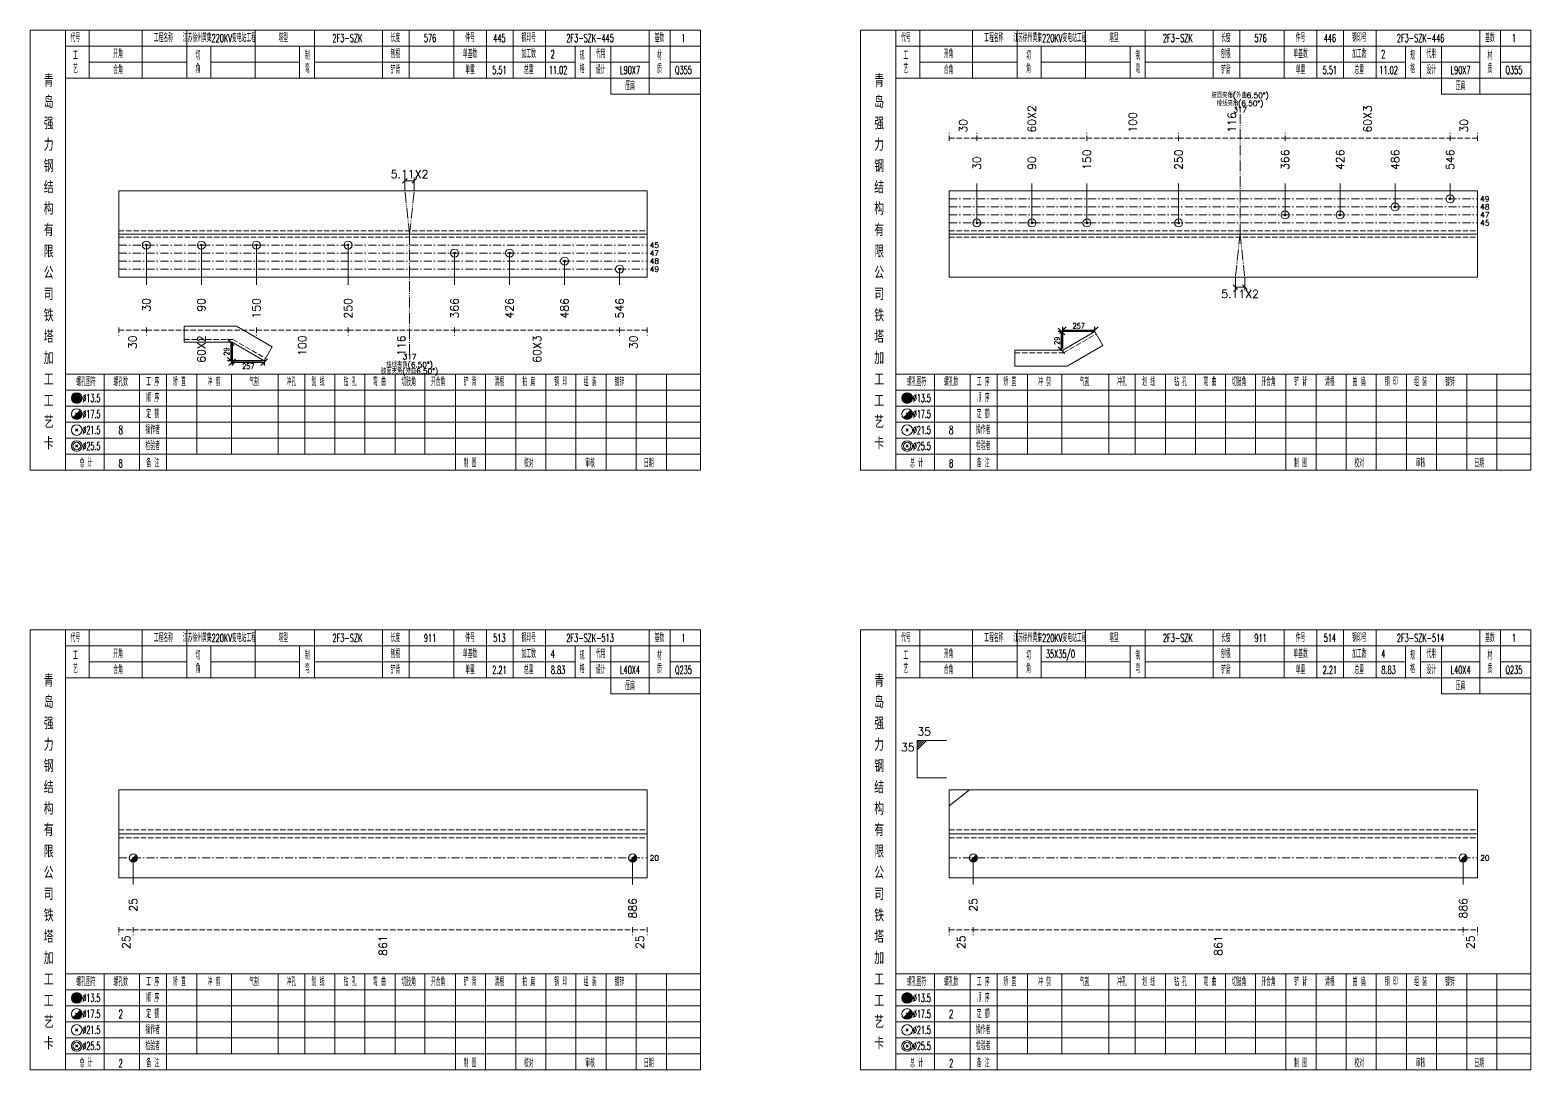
# Model space of a CAD drawing. Extents: x 0 to 4623, y -1159 to 4890.
# Drawn here: x 4048 to 4611, y 2475 to 2865 of the extents above; entities that cross this region are included whole.
import ezdxf
from ezdxf.enums import TextEntityAlignment as Align

# ---------------------------------------------------------------- set-up
doc = ezdxf.new("R2010")
doc.units = 0
doc.header["$MEASUREMENT"] = 0
for name, pattern in [('一点画线', [5.2, 3, -1, 0.2, -1]), ('制弯线', [5.9, 4, -0.5, 0.2, -0.5, 0.2, -0.5]), ('虚线', [2.75, 2, -0.75])]:
    doc.linetypes.add(name, pattern=pattern)
doc.layers.get('0').update_dxf_attribs({"linetype": 'CONTINUOUS', "lineweight": 25})
doc.layers.get('Defpoints').update_dxf_attribs({"linetype": 'CONTINUOUS'})
for name, color, linetype, lineweight in [('1', 7, 'CONTINUOUS', 25), ('2', 7, 'CONTINUOUS', 25), ('4', 7, 'CONTINUOUS', 25), ('5', 7, 'CONTINUOUS', 25)]:
    doc.layers.add(name, color=color, linetype=linetype, lineweight=lineweight)
doc.styles.add('DimFont', font='simplex.shx', dxfattribs={"width": 0.8, "bigfont": 'gbhzfs.shx'})
doc.styles.get("Standard").update_dxf_attribs({"font": 'simplex.shx', "width": 0.7, "height": 3, "bigfont": 'gbhzfs.shx'})
doc.dimstyles.new('DHDxfDimStyleOblique', dxfattribs={"dimtxt": 2.5, "dimasz": 2.5, "dimexe": 1.25, "dimexo": 0.625, "dimtad": 2, "dimtxsty": 'DimFont', "dimblk": 'OBLIQUE', "dimblk1": 'OBLIQUE', "dimblk2": 'OBLIQUE', "dimcen": 2.5, "dimadec": 0, "dimazin": 0, "dimtfac": 1, "dimtmove": 0, "dimatfit": 3, "dimfxl": 0, "dimarcsym": 0})

# ---------------------------------------------------------------- blocks, each defined once
blk = doc.blocks.new('孔17.5')
at = {"layer": '5', "color": 7, "linetype": 'Continuous', "lineweight": 13}
for p, q in [((-0.707, -0.707), (0.707, 0.707)), ((-0.2, 0.2), (0.2, -0.2))]:
    blk.add_line(p, q, dxfattribs=at)
blk.add_circle((0, 0), 1, dxfattribs=at)
for radius in [0.9, 0.8, 0.7, 0.6, 0.5, 0.4, 0.3, 0.2, 0.1]:
    blk.add_arc((0, 0), radius, 225, 45, dxfattribs=at)
blk = doc.blocks.new('_OBLIQUE')
at = {"color": 0, "linetype": 'ByBlock', "lineweight": -2}
blk.add_line((-0.5, -0.5), (0.5, 0.5), dxfattribs=at)
blk = doc.blocks.new('*D19')
at = {"layer": '2', "color": 7, "linetype": 'Continuous', "lineweight": -2}
for p, q in [((4124.03, 2747.3), (4124.03, 2739.25)), ((4124.03, 2740.5), (4136.03, 2740.5)), ((4136.03, 2740.38), (4136.03, 2739.25))]:
    blk.add_line(p, q, dxfattribs=at)
at = {"layer": 'Defpoints', "color": 0, "linetype": 'Continuous'}
for p in [(4124.03, 2747.93), (4136.03, 2741), (4136.03, 2740.5)]:
    blk.add_point(p, dxfattribs=at)
at = {"layer": '2', "color": 7, "linetype": 'Continuous', "lineweight": -2, "xscale": 2.5, "yscale": 2.5, "zscale": 2.5, "rotation": 180}
blk.add_blockref('_OBLIQUE', (4124.03, 2740.5), dxfattribs=at)
at = {"layer": '2', "color": 7, "linetype": 'Continuous', "lineweight": -2, "xscale": 2.5, "yscale": 2.5, "zscale": 2.5}
blk.add_blockref('_OBLIQUE', (4136.03, 2740.5), dxfattribs=at)
at = {"layer": '2', "color": 7, "linetype": 'Continuous', "lineweight": 13, "insert": (4130.03, 2738.88), "char_height": 2, "attachment_point": 5, "line_spacing_factor": 0.6, "style": 'DimFont'}
blk.add_mtext('257', dxfattribs=at)
blk = doc.blocks.new('*D20')
at = {"layer": '2', "color": 7, "linetype": 'Continuous', "lineweight": -2}
for p, q in [((4123.4, 2747.93), (4122.28, 2747.93)), ((4123.53, 2747.93), (4123.53, 2741)), ((4135.4, 2741), (4122.28, 2741))]:
    blk.add_line(p, q, dxfattribs=at)
at = {"layer": 'Defpoints', "color": 0, "linetype": 'Continuous'}
for p in [(4124.03, 2747.93), (4123.53, 2741), (4136.03, 2741)]:
    blk.add_point(p, dxfattribs=at)
at = {"layer": '2', "color": 7, "linetype": 'Continuous', "lineweight": -2, "xscale": 2.5, "yscale": 2.5, "zscale": 2.5}
for p, rotation in [((4123.53, 2747.93), 90), ((4123.53, 2741), 270)]:
    blk.add_blockref('_OBLIQUE', p, dxfattribs=dict(at, rotation=rotation))
at = {"layer": '2', "color": 7, "linetype": 'Continuous', "lineweight": 13, "insert": (4121.9, 2744.46), "char_height": 2, "attachment_point": 5, "rotation": 90, "line_spacing_factor": 0.6, "style": 'DimFont'}
blk.add_mtext('29', dxfattribs=at)
blk = doc.blocks.new('孔21.5')
at = {"layer": '5', "color": 7, "linetype": 'Continuous', "lineweight": 13}
for p, q in [((-0.2, -0.2), (0.2, 0.2)), ((-0.2, 0.2), (0.2, -0.2))]:
    blk.add_line(p, q, dxfattribs=at)
blk.add_circle((0, 0), 1, dxfattribs=at)
blk = doc.blocks.new('*D21')
at = {"layer": '2', "color": 7, "linetype": 'Continuous', "lineweight": -2}
for p, q in [((4435.43, 2745.62), (4435.43, 2753.68)), ((4435.43, 2752.43), (4447.43, 2752.43)), ((4447.43, 2752.55), (4447.43, 2753.68))]:
    blk.add_line(p, q, dxfattribs=at)
at = {"layer": 'Defpoints', "color": 0, "linetype": 'Continuous'}
for p in [(4447.43, 2752.43), (4447.43, 2751.93), (4435.43, 2745)]:
    blk.add_point(p, dxfattribs=at)
at = {"layer": '2', "color": 7, "linetype": 'Continuous', "lineweight": -2, "xscale": 2.5, "yscale": 2.5, "zscale": 2.5, "rotation": 180}
blk.add_blockref('_OBLIQUE', (4435.43, 2752.43), dxfattribs=at)
at = {"layer": '2', "color": 7, "linetype": 'Continuous', "lineweight": -2, "xscale": 2.5, "yscale": 2.5, "zscale": 2.5}
blk.add_blockref('_OBLIQUE', (4447.43, 2752.43), dxfattribs=at)
at = {"layer": '2', "color": 7, "linetype": 'Continuous', "lineweight": 13, "insert": (4441.43, 2754.05), "char_height": 2, "attachment_point": 5, "line_spacing_factor": 0.6, "style": 'DimFont'}
blk.add_mtext('257', dxfattribs=at)
blk = doc.blocks.new('*D22')
at = {"layer": '2', "color": 7, "linetype": 'Continuous', "lineweight": -2}
for p, q in [((4446.8, 2751.93), (4433.68, 2751.93)), ((4434.93, 2745), (4434.93, 2751.93)), ((4434.8, 2745), (4433.68, 2745))]:
    blk.add_line(p, q, dxfattribs=at)
at = {"layer": 'Defpoints', "color": 0, "linetype": 'Continuous'}
for p in [(4434.93, 2751.93), (4447.43, 2751.93), (4435.43, 2745)]:
    blk.add_point(p, dxfattribs=at)
at = {"layer": '2', "color": 7, "linetype": 'Continuous', "lineweight": -2, "xscale": 2.5, "yscale": 2.5, "zscale": 2.5}
for p, rotation in [((4434.93, 2751.93), 90), ((4434.93, 2745), 270)]:
    blk.add_blockref('_OBLIQUE', p, dxfattribs=dict(at, rotation=rotation))
at = {"layer": '2', "color": 7, "linetype": 'Continuous', "lineweight": 13, "insert": (4433.3, 2748.46), "char_height": 2, "attachment_point": 5, "rotation": 90, "line_spacing_factor": 0.6, "style": 'DimFont'}
blk.add_mtext('29', dxfattribs=at)

msp = doc.modelspace()

# ---------------------------------------------------------------- linework, layer by layer
at = {"color": 190, "linetype": '制弯线', "lineweight": 13}
for p, q in [((4501.924, 2788.5), (4501.924, 2833.5)), ((4190.524, 2788.5), (4188.766, 2804.667)), ((4190.524, 2788.5), (4192.281, 2804.667)), ((4190.524, 2788.5), (4190.524, 2743.5)), ((4501.924, 2788.5), (4500.166, 2772.333)), ((4501.924, 2788.5), (4503.681, 2772.333))]:
    msp.add_line(p, q, dxfattribs=at)
at = {"color": 8, "linetype": '虚线', "lineweight": 9}
for p, q in [((4392.9, 2823.5), (4392.9, 2826.5)), ((4403.218, 2823.5), (4403.218, 2826.5)), ((4403.218, 2823.5), (4403.218, 2826.5)), ((4444.489, 2823.5), (4444.489, 2826.5)), ((4444.489, 2823.5), (4444.489, 2826.5)), ((4478.881, 2823.5), (4478.881, 2826.5)), ((4478.881, 2823.5), (4478.881, 2826.5)), ((4518.776, 2823.5), (4518.776, 2826.5)), ((4518.776, 2823.5), (4518.776, 2826.5)), ((4580.682, 2823.5), (4580.682, 2826.5)), ((4580.682, 2823.5), (4580.682, 2826.5)), ((4591, 2823.5), (4591, 2826.5)), ((4392.9, 2824.5), (4403.218, 2824.5)), ((4403.218, 2824.5), (4444.489, 2824.5)), ((4444.489, 2824.5), (4478.881, 2824.5)), ((4478.881, 2824.5), (4518.776, 2824.5)), ((4518.776, 2824.5), (4580.682, 2824.5)), ((4580.682, 2824.5), (4591, 2824.5)), ((4081.5, 2753.5), (4081.5, 2750.5)), ((4081.5, 2752.5), (4091.818, 2752.5)), ((4091.818, 2753.5), (4091.818, 2750.5)), ((4091.818, 2753.5), (4091.818, 2750.5)), ((4091.818, 2752.5), (4133.089, 2752.5)), ((4133.089, 2753.5), (4133.089, 2750.5)), ((4133.089, 2753.5), (4133.089, 2750.5)), ((4133.089, 2752.5), (4167.481, 2752.5)), ((4167.481, 2753.5), (4167.481, 2750.5)), ((4167.481, 2753.5), (4167.481, 2750.5)), ((4167.481, 2752.5), (4207.376, 2752.5)), ((4207.376, 2753.5), (4207.376, 2750.5)), ((4207.376, 2753.5), (4207.376, 2750.5)), ((4207.376, 2752.5), (4269.282, 2752.5)), ((4269.282, 2753.5), (4269.282, 2750.5)), ((4269.282, 2753.5), (4269.282, 2750.5)), ((4269.282, 2752.5), (4279.6, 2752.5)), ((4279.6, 2753.5), (4279.6, 2750.5)), ((4081.5, 2528.5), (4081.5, 2525.5)), ((4081.5, 2527.5), (4086.936, 2527.5)), ((4086.936, 2528.5), (4086.936, 2525.5)), ((4086.936, 2528.5), (4086.936, 2525.5)), ((4086.936, 2527.5), (4274.164, 2527.5)), ((4274.164, 2528.5), (4274.164, 2525.5)), ((4274.164, 2528.5), (4274.164, 2525.5)), ((4274.164, 2527.5), (4279.6, 2527.5)), ((4279.6, 2528.5), (4279.6, 2525.5)), ((4392.9, 2528.5), (4392.9, 2525.5)), ((4392.9, 2527.5), (4401.9, 2527.5)), ((4401.9, 2528.5), (4401.9, 2525.5)), ((4401.9, 2528.5), (4401.9, 2525.5)), ((4401.9, 2527.5), (4585.564, 2527.5)), ((4585.564, 2528.5), (4585.564, 2525.5)), ((4585.564, 2528.5), (4585.564, 2525.5)), ((4585.564, 2527.5), (4591, 2527.5)), ((4591, 2528.5), (4591, 2525.5))]:
    msp.add_line(p, q, dxfattribs=at)
at = {"color": 7, "linetype": 'Continuous', "lineweight": 13}
for p, q in [((4189.615, 2809.315), (4187.918, 2807.618)), ((4188.766, 2804.667), (4188.766, 2809.667)), ((4188.766, 2808.467), (4192.281, 2808.467)), ((4193.13, 2809.315), (4191.433, 2807.618)), ((4192.281, 2804.667), (4192.281, 2809.667)), ((4403.218, 2792.667), (4403.218, 2807.5)), ((4423.853, 2792.667), (4423.853, 2807.5)), ((4444.489, 2792.667), (4444.489, 2807.5)), ((4478.881, 2792.667), (4478.881, 2807.5)), ((4518.776, 2795.667), (4518.776, 2807.5)), ((4539.411, 2795.667), (4539.411, 2807.5)), ((4560.047, 2798.667), (4560.047, 2807.5)), ((4580.682, 2801.667), (4580.682, 2807.5)), ((4091.818, 2784.333), (4091.818, 2769.5)), ((4112.453, 2784.333), (4112.453, 2769.5)), ((4133.089, 2784.333), (4133.089, 2769.5)), ((4167.481, 2784.333), (4167.481, 2769.5)), ((4207.376, 2781.333), (4207.376, 2769.5)), ((4228.011, 2781.333), (4228.011, 2769.5)), ((4248.647, 2778.333), (4248.647, 2769.5)), ((4269.282, 2775.333), (4269.282, 2769.5)), ((4501.015, 2767.685), (4499.318, 2769.382)), ((4500.166, 2772.333), (4500.166, 2767.333)), ((4504.53, 2767.685), (4502.833, 2769.382)), ((4503.681, 2772.333), (4503.681, 2767.333)), ((4500.166, 2768.533), (4503.681, 2768.533)), ((4380.9, 2598.5), (4391.9, 2598.5)), ((4380.9, 2584.5), (4380.9, 2598.5)), ((4381.775, 2598.5), (4380.9, 2597.625)), ((4382.65, 2598.5), (4380.9, 2596.75)), ((4383.525, 2598.5), (4380.9, 2595.875)), ((4384.4, 2598.5), (4380.9, 2595)), ((4380.9, 2584.5), (4391.9, 2584.5)), ((4392.9, 2574), (4400.511, 2580)), ((4086.936, 2554.5), (4086.936, 2544.5)), ((4274.164, 2554.5), (4274.164, 2544.5)), ((4401.9, 2554.5), (4401.9, 2544.5)), ((4585.564, 2554.5), (4585.564, 2544.5))]:
    msp.add_line(p, q, dxfattribs=at)
at = {"color": 7, "linetype": 'Continuous', "lineweight": 18}
for p, q in [((4081.5, 2804.667), (4081.5, 2772.333)), ((4081.5, 2804.667), (4279.6, 2804.667)), ((4279.6, 2804.667), (4279.6, 2772.333)), ((4392.9, 2804.667), (4392.9, 2772.333)), ((4392.9, 2804.667), (4591, 2804.667)), ((4591, 2804.667), (4591, 2772.333)), ((4081.5, 2788.5), (4279.6, 2788.5)), ((4392.9, 2788.5), (4591, 2788.5)), ((4081.5, 2580), (4081.5, 2547)), ((4081.5, 2580), (4279.6, 2580)), ((4279.6, 2580), (4279.6, 2547)), ((4392.9, 2580), (4392.9, 2547)), ((4392.9, 2580), (4591, 2580)), ((4591, 2580), (4591, 2547)), ((4081.5, 2563.5), (4279.6, 2563.5)), ((4392.9, 2563.5), (4591, 2563.5))]:
    msp.add_line(p, q, dxfattribs=at)
at = {"color": 3, "linetype": '一点画线', "lineweight": 13}
for p, q in [((4392.9, 2801.667), (4591, 2801.667)), ((4392.9, 2798.667), (4591, 2798.667)), ((4392.9, 2795.667), (4591, 2795.667)), ((4392.9, 2792.667), (4591, 2792.667)), ((4081.5, 2784.333), (4279.6, 2784.333)), ((4081.5, 2781.333), (4279.6, 2781.333)), ((4081.5, 2778.333), (4279.6, 2778.333)), ((4081.5, 2775.333), (4279.6, 2775.333)), ((4081.5, 2554.5), (4279.6, 2554.5)), ((4392.9, 2554.5), (4591, 2554.5))]:
    msp.add_line(p, q, dxfattribs=at)
at = {"color": 1, "linetype": '虚线', "lineweight": 18}
for p, q in [((4081.5, 2789.667), (4279.6, 2789.667)), ((4081.5, 2787.333), (4279.6, 2787.333)), ((4392.9, 2789.667), (4591, 2789.667)), ((4392.9, 2787.333), (4591, 2787.333)), ((4081.5, 2565), (4279.6, 2565)), ((4081.5, 2562), (4279.6, 2562)), ((4392.9, 2565), (4591, 2565)), ((4392.9, 2562), (4591, 2562))]:
    msp.add_line(p, q, dxfattribs=at)
at = {"layer": '1', "color": 7, "linetype": 'Continuous', "lineweight": 18}
for p, q in [((4081.5, 2772.333), (4279.6, 2772.333)), ((4392.9, 2772.333), (4591, 2772.333)), ((4081.5, 2547), (4279.6, 2547)), ((4392.9, 2547), (4591, 2547))]:
    msp.add_line(p, q, dxfattribs=at)
at = {"layer": '2', "color": 7, "linetype": 'Continuous', "lineweight": 13}
for p, q in [((4125.633, 2753.928), (4106.025, 2753.928)), ((4106.025, 2753.928), (4106.025, 2747.928)), ((4139.025, 2746.196), (4125.633, 2753.928)), ((4106.025, 2747.928), (4124.025, 2747.928)), ((4124.025, 2747.928), (4136.025, 2741)), ((4435.425, 2745), (4447.425, 2751.928)), ((4450.425, 2746.732), (4437.033, 2739)), ((4447.425, 2751.928), (4450.425, 2746.732)), ((4136.025, 2741), (4139.025, 2746.196)), ((4417.425, 2745), (4435.425, 2745)), ((4417.425, 2739), (4417.425, 2745)), ((4437.033, 2739), (4417.425, 2739))]:
    msp.add_line(p, q, dxfattribs=at)
at = {"layer": '2', "color": 1, "linetype": '虚线', "lineweight": 13}
for p, q in [((4106.025, 2748.928), (4124.293, 2748.928)), ((4124.293, 2748.928), (4136.525, 2741.866)), ((4435.693, 2744), (4447.925, 2751.062)), ((4417.425, 2744), (4435.693, 2744))]:
    msp.add_line(p, q, dxfattribs=at)
at = {"layer": '4', "color": 1, "linetype": 'Continuous', "lineweight": 18}
for p, q in [((4061.5, 2700), (4061.5, 2865)), ((4070.4, 2847), (4070.4, 2865)), ((4090.2, 2847), (4090.2, 2865)), ((4107, 2847), (4107, 2865)), ((4132.6, 2847), (4132.6, 2865)), ((4154.9, 2847), (4154.9, 2865)), ((4180.4, 2847), (4180.4, 2865)), ((4190.4, 2847), (4190.4, 2865)), ((4207.1, 2847), (4207.1, 2865)), ((4219.3, 2847), (4219.3, 2865)), ((4229.3, 2847), (4229.3, 2865)), ((4241.5, 2847), (4241.5, 2865)), ((4280.4, 2841), (4280.4, 2865)), ((4288.2, 2847), (4288.2, 2865)), ((4372.9, 2700), (4372.9, 2865)), ((4381.8, 2847), (4381.8, 2865)), ((4401.6, 2847), (4401.6, 2865)), ((4418.4, 2847), (4418.4, 2865)), ((4444, 2847), (4444, 2865)), ((4466.3, 2847), (4466.3, 2865)), ((4491.8, 2847), (4491.8, 2865)), ((4501.8, 2847), (4501.8, 2865)), ((4518.5, 2847), (4518.5, 2865)), ((4530.7, 2847), (4530.7, 2865)), ((4540.7, 2847), (4540.7, 2865)), ((4552.9, 2847), (4552.9, 2865)), ((4591.8, 2841), (4591.8, 2865)), ((4599.6, 2847), (4599.6, 2865)), ((4061.5, 2859), (4299.6, 2859)), ((4116, 2847), (4116, 2859)), ((4149.3, 2847), (4149.3, 2859)), ((4252.6, 2847), (4252.6, 2859)), ((4258.2, 2847), (4258.2, 2859)), ((4266, 2841), (4266, 2859)), ((4372.9, 2859), (4611, 2859)), ((4427.4, 2847), (4427.4, 2859)), ((4460.7, 2847), (4460.7, 2859)), ((4564, 2847), (4564, 2859)), ((4569.6, 2847), (4569.6, 2859)), ((4577.4, 2841), (4577.4, 2859)), ((4070.4, 2853), (4107, 2853)), ((4116, 2853), (4149.3, 2853)), ((4154.9, 2853), (4252.6, 2853)), ((4258.2, 2853), (4280.4, 2853)), ((4288.2, 2853), (4299.6, 2853)), ((4381.8, 2853), (4418.4, 2853)), ((4427.4, 2853), (4460.7, 2853)), ((4466.3, 2853), (4564, 2853)), ((4569.6, 2853), (4591.8, 2853)), ((4599.6, 2853), (4611, 2853)), ((4061.5, 2847), (4299.6, 2847)), ((4372.9, 2847), (4611, 2847)), ((4266, 2841), (4299.6, 2841)), ((4577.4, 2841), (4611, 2841)), ((4061.5, 2736), (4299.6, 2736)), ((4076, 2700), (4076, 2736)), ((4089.3, 2700), (4089.3, 2736)), ((4099.4, 2700), (4099.4, 2736)), ((4110.8, 2706), (4110.8, 2736)), ((4123.7, 2706), (4123.7, 2736)), ((4141.3, 2706), (4141.3, 2736)), ((4151.2, 2706), (4151.2, 2736)), ((4162.5, 2706), (4162.5, 2736)), ((4173.8, 2706), (4173.8, 2736)), ((4185.1, 2706), (4185.1, 2736)), ((4196.3, 2706), (4196.3, 2736)), ((4207.7, 2706), (4207.7, 2736)), ((4219, 2706), (4219, 2736)), ((4230.3, 2706), (4230.3, 2736)), ((4241.6, 2706), (4241.6, 2736)), ((4252.9, 2706), (4252.9, 2736)), ((4264.2, 2706), (4264.2, 2736)), ((4275.5, 2706), (4275.5, 2736)), ((4286.8, 2706), (4286.8, 2736)), ((4372.9, 2736), (4611, 2736)), ((4387.4, 2700), (4387.4, 2736)), ((4400.7, 2700), (4400.7, 2736)), ((4410.8, 2700), (4410.8, 2736)), ((4422.2, 2706), (4422.2, 2736)), ((4435.1, 2706), (4435.1, 2736)), ((4452.7, 2706), (4452.7, 2736)), ((4462.6, 2706), (4462.6, 2736)), ((4473.9, 2706), (4473.9, 2736)), ((4485.2, 2706), (4485.2, 2736)), ((4496.5, 2706), (4496.5, 2736)), ((4507.7, 2706), (4507.7, 2736)), ((4519.1, 2706), (4519.1, 2736)), ((4530.4, 2706), (4530.4, 2736)), ((4541.7, 2706), (4541.7, 2736)), ((4553, 2706), (4553, 2736)), ((4564.3, 2706), (4564.3, 2736)), ((4575.6, 2706), (4575.6, 2736)), ((4586.9, 2706), (4586.9, 2736)), ((4598.2, 2706), (4598.2, 2736)), ((4061.5, 2730), (4299.6, 2730)), ((4372.9, 2730), (4611, 2730)), ((4061.5, 2724), (4299.6, 2724)), ((4372.9, 2724), (4611, 2724)), ((4061.5, 2718), (4299.6, 2718)), ((4372.9, 2718), (4611, 2718)), ((4061.5, 2712), (4299.6, 2712)), ((4372.9, 2712), (4611, 2712)), ((4061.5, 2706), (4299.6, 2706)), ((4207.7, 2700), (4207.7, 2706)), ((4219, 2700), (4219, 2706)), ((4230.3, 2700), (4230.3, 2706)), ((4241.6, 2700), (4241.6, 2706)), ((4252.9, 2700), (4252.9, 2706)), ((4264.2, 2700), (4264.2, 2706)), ((4275.5, 2700), (4275.5, 2706)), ((4286.8, 2700), (4286.8, 2706)), ((4372.9, 2706), (4611, 2706)), ((4519.1, 2700), (4519.1, 2706)), ((4530.4, 2700), (4530.4, 2706)), ((4541.7, 2700), (4541.7, 2706)), ((4553, 2700), (4553, 2706)), ((4564.3, 2700), (4564.3, 2706)), ((4575.6, 2700), (4575.6, 2706)), ((4586.9, 2700), (4586.9, 2706)), ((4598.2, 2700), (4598.2, 2706)), ((4061.5, 2475), (4061.5, 2640)), ((4070.4, 2622), (4070.4, 2640)), ((4090.2, 2622), (4090.2, 2640)), ((4107, 2622), (4107, 2640)), ((4132.6, 2622), (4132.6, 2640)), ((4154.9, 2622), (4154.9, 2640)), ((4180.4, 2622), (4180.4, 2640)), ((4190.4, 2622), (4190.4, 2640)), ((4207.1, 2622), (4207.1, 2640)), ((4219.3, 2622), (4219.3, 2640)), ((4229.3, 2622), (4229.3, 2640)), ((4241.5, 2622), (4241.5, 2640)), ((4280.4, 2616), (4280.4, 2640)), ((4288.2, 2622), (4288.2, 2640)), ((4372.9, 2475), (4372.9, 2640)), ((4381.8, 2622), (4381.8, 2640)), ((4401.6, 2622), (4401.6, 2640)), ((4418.4, 2622), (4418.4, 2640)), ((4444, 2622), (4444, 2640)), ((4466.3, 2622), (4466.3, 2640)), ((4491.8, 2622), (4491.8, 2640)), ((4501.8, 2622), (4501.8, 2640)), ((4518.5, 2622), (4518.5, 2640)), ((4530.7, 2622), (4530.7, 2640)), ((4540.7, 2622), (4540.7, 2640)), ((4552.9, 2622), (4552.9, 2640)), ((4591.8, 2616), (4591.8, 2640)), ((4599.6, 2622), (4599.6, 2640)), ((4061.5, 2634), (4299.6, 2634)), ((4116, 2622), (4116, 2634)), ((4149.3, 2622), (4149.3, 2634)), ((4252.6, 2622), (4252.6, 2634)), ((4258.2, 2622), (4258.2, 2634)), ((4266, 2616), (4266, 2634)), ((4372.9, 2634), (4611, 2634)), ((4427.4, 2622), (4427.4, 2634)), ((4460.7, 2622), (4460.7, 2634)), ((4564, 2622), (4564, 2634)), ((4569.6, 2622), (4569.6, 2634)), ((4577.4, 2616), (4577.4, 2634)), ((4070.4, 2628), (4107, 2628)), ((4116, 2628), (4149.3, 2628)), ((4154.9, 2628), (4252.6, 2628)), ((4258.2, 2628), (4280.4, 2628)), ((4288.2, 2628), (4299.6, 2628)), ((4381.8, 2628), (4418.4, 2628)), ((4427.4, 2628), (4460.7, 2628)), ((4466.3, 2628), (4564, 2628)), ((4569.6, 2628), (4591.8, 2628)), ((4599.6, 2628), (4611, 2628)), ((4061.5, 2622), (4299.6, 2622)), ((4372.9, 2622), (4611, 2622)), ((4266, 2616), (4299.6, 2616)), ((4577.4, 2616), (4611, 2616)), ((4061.5, 2511), (4299.6, 2511)), ((4076, 2475), (4076, 2511)), ((4089.3, 2475), (4089.3, 2511)), ((4099.4, 2475), (4099.4, 2511)), ((4110.8, 2481), (4110.8, 2511)), ((4123.7, 2481), (4123.7, 2511)), ((4141.3, 2481), (4141.3, 2511)), ((4151.2, 2481), (4151.2, 2511)), ((4162.5, 2481), (4162.5, 2511)), ((4173.8, 2481), (4173.8, 2511)), ((4185.1, 2481), (4185.1, 2511)), ((4196.3, 2481), (4196.3, 2511)), ((4207.7, 2481), (4207.7, 2511)), ((4219, 2481), (4219, 2511)), ((4230.3, 2481), (4230.3, 2511)), ((4241.6, 2481), (4241.6, 2511)), ((4252.9, 2481), (4252.9, 2511)), ((4264.2, 2481), (4264.2, 2511)), ((4275.5, 2481), (4275.5, 2511)), ((4286.8, 2481), (4286.8, 2511)), ((4372.9, 2511), (4611, 2511)), ((4387.4, 2475), (4387.4, 2511)), ((4400.7, 2475), (4400.7, 2511)), ((4410.8, 2475), (4410.8, 2511)), ((4422.2, 2481), (4422.2, 2511)), ((4435.1, 2481), (4435.1, 2511)), ((4452.7, 2481), (4452.7, 2511)), ((4462.6, 2481), (4462.6, 2511)), ((4473.9, 2481), (4473.9, 2511)), ((4485.2, 2481), (4485.2, 2511)), ((4496.5, 2481), (4496.5, 2511)), ((4507.7, 2481), (4507.7, 2511)), ((4519.1, 2481), (4519.1, 2511)), ((4530.4, 2481), (4530.4, 2511)), ((4541.7, 2481), (4541.7, 2511)), ((4553, 2481), (4553, 2511)), ((4564.3, 2481), (4564.3, 2511)), ((4575.6, 2481), (4575.6, 2511)), ((4586.9, 2481), (4586.9, 2511)), ((4598.2, 2481), (4598.2, 2511)), ((4061.5, 2505), (4299.6, 2505)), ((4372.9, 2505), (4611, 2505)), ((4061.5, 2499), (4299.6, 2499)), ((4372.9, 2499), (4611, 2499)), ((4061.5, 2493), (4299.6, 2493)), ((4372.9, 2493), (4611, 2493)), ((4061.5, 2487), (4299.6, 2487)), ((4372.9, 2487), (4611, 2487)), ((4061.5, 2481), (4299.6, 2481)), ((4207.7, 2475), (4207.7, 2481)), ((4219, 2475), (4219, 2481)), ((4230.3, 2475), (4230.3, 2481)), ((4241.6, 2475), (4241.6, 2481)), ((4252.9, 2475), (4252.9, 2481)), ((4264.2, 2475), (4264.2, 2481)), ((4275.5, 2475), (4275.5, 2481)), ((4286.8, 2475), (4286.8, 2481)), ((4372.9, 2481), (4611, 2481)), ((4519.1, 2475), (4519.1, 2481)), ((4530.4, 2475), (4530.4, 2481)), ((4541.7, 2475), (4541.7, 2481)), ((4553, 2475), (4553, 2481)), ((4564.3, 2475), (4564.3, 2481)), ((4575.6, 2475), (4575.6, 2481)), ((4586.9, 2475), (4586.9, 2481)), ((4598.2, 2475), (4598.2, 2481))]:
    msp.add_line(p, q, dxfattribs=at)
at = {"layer": '4', "color": 7, "linetype": 'Continuous', "lineweight": 13}
for p, q in [((4065.5, 2726.8), (4065.9, 2727.2)), ((4065.9, 2726.8), (4065.5, 2727.2)), ((4376.9, 2726.8), (4377.3, 2727.2)), ((4377.3, 2726.8), (4376.9, 2727.2)), ((4064.286, 2719.586), (4067.114, 2722.414)), ((4065.3, 2721.4), (4066.1, 2720.6)), ((4375.686, 2719.586), (4378.514, 2722.414)), ((4376.7, 2721.4), (4377.5, 2720.6)), ((4065.3, 2714.6), (4066.1, 2715.4)), ((4065.3, 2715.4), (4066.1, 2714.6)), ((4376.7, 2714.6), (4377.5, 2715.4)), ((4376.7, 2715.4), (4377.5, 2714.6)), ((4065.3, 2708.6), (4066.1, 2709.4)), ((4065.3, 2709.4), (4066.1, 2708.6)), ((4376.7, 2708.6), (4377.5, 2709.4)), ((4376.7, 2709.4), (4377.5, 2708.6)), ((4065.5, 2501.8), (4065.9, 2502.2)), ((4065.9, 2501.8), (4065.5, 2502.2)), ((4376.9, 2501.8), (4377.3, 2502.2)), ((4377.3, 2501.8), (4376.9, 2502.2)), ((4064.286, 2494.586), (4067.114, 2497.414)), ((4065.3, 2496.4), (4066.1, 2495.6)), ((4375.686, 2494.586), (4378.514, 2497.414)), ((4376.7, 2496.4), (4377.5, 2495.6)), ((4065.3, 2489.6), (4066.1, 2490.4)), ((4065.3, 2490.4), (4066.1, 2489.6)), ((4376.7, 2489.6), (4377.5, 2490.4)), ((4376.7, 2490.4), (4377.5, 2489.6)), ((4065.3, 2483.6), (4066.1, 2484.4)), ((4065.3, 2484.4), (4066.1, 2483.6)), ((4376.7, 2483.6), (4377.5, 2484.4)), ((4376.7, 2484.4), (4377.5, 2483.6))]:
    msp.add_line(p, q, dxfattribs=at)
at = {"layer": '4', "color": 1, "linetype": 'Continuous', "lineweight": 18}
for points in [[(4048.2, 2865), (4048.2, 2700), (4299.6, 2700), (4299.6, 2865)], [(4359.6, 2865), (4359.6, 2700), (4611, 2700), (4611, 2865)], [(4048.2, 2640), (4048.2, 2475), (4299.6, 2475), (4299.6, 2640)], [(4359.6, 2640), (4359.6, 2475), (4611, 2475), (4611, 2640)]]:
    msp.add_lwpolyline(points, close=True, dxfattribs=at)
at = {"layer": '4', "color": 7, "linetype": 'Continuous', "lineweight": 13}
for centre, radius in [((4065.7, 2727), 2), ((4065.7, 2727), 1.8), ((4065.7, 2727), 1.6), ((4065.7, 2727), 1.4), ((4065.7, 2727), 1.2), ((4065.7, 2727), 1), ((4065.7, 2727), 0.8), ((4065.7, 2727), 0.6), ((4065.7, 2727), 0.4), ((4065.7, 2727), 0.2), ((4377.1, 2727), 2), ((4377.1, 2727), 1.8), ((4377.1, 2727), 1.6), ((4377.1, 2727), 1.4), ((4377.1, 2727), 1.2), ((4377.1, 2727), 1), ((4377.1, 2727), 0.8), ((4377.1, 2727), 0.6), ((4377.1, 2727), 0.4), ((4377.1, 2727), 0.2), ((4065.7, 2721), 2), ((4377.1, 2721), 2), ((4065.7, 2715), 2), ((4377.1, 2715), 2), ((4065.7, 2709), 2), ((4065.7, 2709), 1.4), ((4377.1, 2709), 2), ((4377.1, 2709), 1.4), ((4065.7, 2502), 2), ((4065.7, 2502), 1.8), ((4065.7, 2502), 1.6), ((4065.7, 2502), 1.4), ((4065.7, 2502), 1.2), ((4065.7, 2502), 1), ((4065.7, 2502), 0.8), ((4065.7, 2502), 0.6), ((4065.7, 2502), 0.4), ((4065.7, 2502), 0.2), ((4377.1, 2502), 2), ((4377.1, 2502), 1.8), ((4377.1, 2502), 1.6), ((4377.1, 2502), 1.4), ((4377.1, 2502), 1.2), ((4377.1, 2502), 1), ((4377.1, 2502), 0.8), ((4377.1, 2502), 0.6), ((4377.1, 2502), 0.4), ((4377.1, 2502), 0.2), ((4065.7, 2496), 2), ((4377.1, 2496), 2), ((4065.7, 2490), 2), ((4377.1, 2490), 2), ((4065.7, 2484), 2), ((4065.7, 2484), 1.4), ((4377.1, 2484), 2), ((4377.1, 2484), 1.4)]:
    msp.add_circle(centre, radius, dxfattribs=at)
for centre, radius in [((4065.7, 2721), 1.8), ((4065.7, 2721), 1.6), ((4065.7, 2721), 1.4), ((4065.7, 2721), 1.2), ((4065.7, 2721), 1), ((4065.7, 2721), 0.8), ((4065.7, 2721), 0.6), ((4065.7, 2721), 0.4), ((4065.7, 2721), 0.2), ((4377.1, 2721), 1.8), ((4377.1, 2721), 1.6), ((4377.1, 2721), 1.4), ((4377.1, 2721), 1.2), ((4377.1, 2721), 1), ((4377.1, 2721), 0.8), ((4377.1, 2721), 0.6), ((4377.1, 2721), 0.4), ((4377.1, 2721), 0.2), ((4065.7, 2496), 1.8), ((4065.7, 2496), 1.6), ((4065.7, 2496), 1.4), ((4065.7, 2496), 1.2), ((4065.7, 2496), 1), ((4065.7, 2496), 0.8), ((4065.7, 2496), 0.6), ((4065.7, 2496), 0.4), ((4065.7, 2496), 0.2), ((4377.1, 2496), 1.8), ((4377.1, 2496), 1.6), ((4377.1, 2496), 1.4), ((4377.1, 2496), 1.2), ((4377.1, 2496), 1), ((4377.1, 2496), 0.8), ((4377.1, 2496), 0.6), ((4377.1, 2496), 0.4), ((4377.1, 2496), 0.2)]:
    msp.add_arc(centre, radius, 225, 45, dxfattribs=at)

# ---------------------------------------------------------------- block references
at = {"color": 7, "linetype": 'Continuous', "lineweight": 13, "xscale": 1.5, "yscale": 1.5, "zscale": 1.5}
for p in [(4580.682, 2801.667), (4518.776, 2795.667), (4539.411, 2795.667), (4560.047, 2798.667), (4403.218, 2792.667), (4423.853, 2792.667), (4444.489, 2792.667), (4478.881, 2792.667)]:
    msp.add_blockref('孔21.5', p, dxfattribs=at)
at = {"layer": '1', "color": 7, "linetype": 'Continuous', "lineweight": 13, "xscale": 1.5, "yscale": 1.5, "zscale": 1.5}
for name, p in [('孔21.5', (4091.818, 2784.333)), ('孔21.5', (4112.453, 2784.333)), ('孔21.5', (4133.089, 2784.333)), ('孔21.5', (4167.481, 2784.333)), ('孔21.5', (4207.376, 2781.333)), ('孔21.5', (4228.011, 2781.333)), ('孔21.5', (4248.647, 2778.333)), ('孔21.5', (4269.282, 2775.333)), ('孔17.5', (4086.936, 2554.5)), ('孔17.5', (4274.164, 2554.5)), ('孔17.5', (4401.9, 2554.5)), ('孔17.5', (4585.564, 2554.5))]:
    msp.add_blockref(name, p, dxfattribs=at)

# ---------------------------------------------------------------- texts
at = {"color": 7, "linetype": 'Continuous', "lineweight": 13}
for s, p in [('肢面夹角(外曲6.50%%d)', (4501.924, 2841.5)), ('317', (4190.524, 2743.5))]:
    msp.add_text(s, height=2, dxfattribs=at).set_placement(p, align=Align.TOP_CENTER)
for s, height, p in [('棱线夹角(6.50%%d)', 2, (4501.924, 2837.5)), ('5.11X2', 3, (4190.524, 2810.967)), ('5.11X2', 3, (4501.924, 2766.033)), ('棱线夹角(6.50%%d)', 2, (4190.524, 2739.5))]:
    msp.add_text(s, height=height, dxfattribs=at).set_placement(p, align=Align.MIDDLE_CENTER)
at = {"color": 8, "linetype": 'Continuous', "lineweight": 9}
for s, p in [('30', (4398.059, 2826.5)), ('60X2', (4423.853, 2826.5)), ('100', (4461.685, 2826.5)), ('116', (4498.828, 2826.5)), ('60X3', (4549.729, 2826.5)), ('30', (4585.841, 2826.5))]:
    msp.add_text(s, height=3, rotation=90, dxfattribs=at).set_placement(p, align=Align.MIDDLE_LEFT)
at = {"color": 7, "linetype": 'Continuous', "lineweight": 13}
for s, p in [('317', (4501.924, 2833.5)), ('肢面夹角(外曲6.50%%d)', (4190.524, 2735.5))]:
    msp.add_text(s, height=2, dxfattribs=at).set_placement(p, align=Align.BOTTOM_CENTER)
for s, p in [('150', (4444.489, 2812.5)), ('250', (4478.881, 2812.5)), ('366', (4518.776, 2812.5)), ('426', (4539.411, 2812.5)), ('486', (4560.047, 2812.5)), ('546', (4580.682, 2812.5)), ('30', (4403.218, 2812.5)), ('90', (4423.853, 2812.5))]:
    msp.add_text(s, height=3, rotation=90, dxfattribs=at).set_placement(p, align=Align.MIDDLE_LEFT)
for s, p in [('49', (4592, 2801.667)), ('48', (4592, 2798.667)), ('47', (4592, 2795.667)), ('45', (4592, 2792.667)), ('45', (4280.6, 2784.333)), ('47', (4280.6, 2781.333)), ('48', (4280.6, 2778.333)), ('49', (4280.6, 2775.333)), ('20', (4280.6, 2554.5)), ('20', (4592, 2554.5))]:
    msp.add_text(s, height=2, dxfattribs=at).set_placement(p, align=Align.MIDDLE_LEFT)
at = {"color": 8, "linetype": 'Continuous', "lineweight": 9}
for s, p in [('30', (4086.659, 2750.5)), ('60X2', (4112.453, 2750.5)), ('100', (4150.285, 2750.5)), ('116', (4187.428, 2750.5)), ('60X3', (4238.329, 2750.5)), ('30', (4274.441, 2750.5)), ('25', (4084.218, 2525.5)), ('861', (4180.55, 2525.5)), ('25', (4276.882, 2525.5)), ('25', (4397.4, 2525.5)), ('861', (4493.732, 2525.5)), ('25', (4588.282, 2525.5))]:
    msp.add_text(s, height=3, rotation=90, dxfattribs=at).set_placement(p, align=Align.MIDDLE_RIGHT)
at = {"color": 7, "linetype": 'Continuous', "lineweight": 13}
msp.add_text('35', height=3, dxfattribs=at).set_placement((4380.9, 2599.5), align=Align.BOTTOM_LEFT)
msp.add_text('35', height=3, dxfattribs=at).set_placement((4379.9, 2597.5), align=Align.TOP_RIGHT)
at = {"layer": '1', "color": 7, "linetype": 'Continuous', "lineweight": 13}
for s, p in [('30', (4091.818, 2764.5)), ('90', (4112.453, 2764.5)), ('150', (4133.089, 2764.5)), ('250', (4167.481, 2764.5)), ('366', (4207.376, 2764.5)), ('426', (4228.011, 2764.5)), ('486', (4248.647, 2764.5)), ('546', (4269.282, 2764.5)), ('25', (4086.936, 2539.5)), ('886', (4274.164, 2539.5)), ('25', (4401.9, 2539.5)), ('886', (4585.564, 2539.5))]:
    msp.add_text(s, height=3, rotation=90, dxfattribs=at).set_placement(p, align=Align.MIDDLE_RIGHT)
at = {"layer": '4', "color": 1, "linetype": 'Continuous', "lineweight": 13}
for s, height, width, p in [('代号', 3, 0.6, (4065.2, 2862)), ('工程名称', 3, 0.6, (4098.2, 2862)), ('江苏徐州黄集220KV变电站工程', 3, 0.6, (4119.2, 2862)), ('塔型', 3, 0.6, (4143.2, 2862)), ('2F3-SZK', 3, 0.6, (4167.2, 2862)), ('长度', 3, 0.6, (4185.2, 2862)), ('576', 3, 0.6, (4198.2, 2862)), ('件号', 3, 0.6, (4213.2, 2862)), ('445', 3, 0.6, (4224.2, 2862)), ('钢印号', 3, 0.6, (4235.2, 2862)), ('2F3-SZK-445', 3, 0.6, (4258.2, 2862)), ('基数', 3, 0.6, (4284.2, 2862)), ('1', 3, 0.6, (4293.2, 2862)), ('代号', 3, 0.6, (4376.6, 2862)), ('工程名称', 3, 0.6, (4409.6, 2862)), ('江苏徐州黄集220KV变电站工程', 3, 0.6, (4430.6, 2862)), ('塔型', 3, 0.6, (4454.6, 2862)), ('2F3-SZK', 3, 0.6, (4478.6, 2862)), ('长度', 3, 0.6, (4496.6, 2862)), ('576', 3, 0.6, (4509.6, 2862)), ('件号', 3, 0.6, (4524.6, 2862)), ('446', 3, 0.6, (4535.6, 2862)), ('钢印号', 3, 0.6, (4546.6, 2862)), ('2F3-SZK-446', 3, 0.6, (4569.6, 2862)), ('基数', 3, 0.6, (4595.6, 2862)), ('1', 3, 0.6, (4604.6, 2862)), ('工', 3, 0.6, (4065.2, 2855.4)), ('开角', 3, 0.6, (4081.2, 2856)), ('切', 3, 0.6, (4111.2, 2855.4)), ('制', 3, 0.6, (4152.2, 2855.4)), ('刨根', 3, 0.6, (4185.2, 2856)), ('单基数', 3, 0.6, (4213.2, 2856)), ('加工数', 3, 0.6, (4235.2, 2856)), ('2', 3, 0.6, (4244.2, 2856)), ('规', 3, 0.6, (4255.2, 2855.4)), ('代用', 3, 0.6, (4262.2, 2856)), ('材', 3, 0.6, (4284.2, 2855.4)), ('工', 3, 0.6, (4376.6, 2855.4)), ('开角', 3, 0.6, (4392.6, 2856)), ('切', 3, 0.6, (4422.6, 2855.4)), ('制', 3, 0.6, (4463.6, 2855.4)), ('刨根', 3, 0.6, (4496.6, 2856)), ('单基数', 3, 0.6, (4524.6, 2856)), ('加工数', 3, 0.6, (4546.6, 2856)), ('2', 3, 0.6, (4555.6, 2856)), ('规', 3, 0.6, (4566.6, 2855.4)), ('代用', 3, 0.6, (4573.6, 2856)), ('材', 3, 0.6, (4595.6, 2855.4)), ('青', 4.6, 0.8, (4055.2, 2846)), ('艺', 3, 0.6, (4065.2, 2850.4)), ('合角', 3, 0.6, (4081.2, 2850)), ('角', 3, 0.6, (4111.2, 2850.4)), ('弯', 3, 0.6, (4152.2, 2850.4)), ('铲背', 3, 0.6, (4185.2, 2850)), ('单重', 3, 0.6, (4213.2, 2850)), ('5.51', 3, 0.6, (4224.2, 2850)), ('总重', 3, 0.6, (4235.2, 2850)), ('11.02', 3, 0.6, (4246.2, 2850)), ('格', 3, 0.6, (4255.2, 2850.4)), ('设计', 3, 0.6, (4262.2, 2850)), ('L90X7', 3, 0.6, (4273.2, 2850)), ('质', 3, 0.6, (4284.2, 2850.4)), ('Q355', 3, 0.6, (4293.2, 2850)), ('青', 4.6, 0.8, (4366.6, 2846)), ('艺', 3, 0.6, (4376.6, 2850.4)), ('合角', 3, 0.6, (4392.6, 2850)), ('角', 3, 0.6, (4422.6, 2850.4)), ('弯', 3, 0.6, (4463.6, 2850.4)), ('铲背', 3, 0.6, (4496.6, 2850)), ('单重', 3, 0.6, (4524.6, 2850)), ('5.51', 3, 0.6, (4535.6, 2850)), ('总重', 3, 0.6, (4546.6, 2850)), ('11.02', 3, 0.6, (4557.6, 2850)), ('格', 3, 0.6, (4566.6, 2850.4)), ('设计', 3, 0.6, (4573.6, 2850)), ('L90X7', 3, 0.6, (4584.6, 2850)), ('质', 3, 0.6, (4595.6, 2850.4)), ('Q355', 3, 0.6, (4604.6, 2850)), ('压扁', 3, 0.6, (4273.2, 2844)), ('压扁', 3, 0.6, (4584.6, 2844)), ('岛', 4.6, 0.8, (4055.2, 2838)), ('岛', 4.6, 0.8, (4366.6, 2838)), ('强', 4.6, 0.8, (4055.2, 2830)), ('强', 4.6, 0.8, (4366.6, 2830)), ('力', 4.6, 0.8, (4055.2, 2822)), ('力', 4.6, 0.8, (4366.6, 2822)), ('钢', 4.6, 0.8, (4055.2, 2814)), ('钢', 4.6, 0.8, (4366.6, 2814)), ('结', 4.6, 0.8, (4055.2, 2806)), ('结', 4.6, 0.8, (4366.6, 2806)), ('构', 4.6, 0.8, (4055.2, 2798)), ('构', 4.6, 0.8, (4366.6, 2798)), ('有', 4.6, 0.8, (4055.2, 2790)), ('有', 4.6, 0.8, (4366.6, 2790)), ('限', 4.6, 0.8, (4055.2, 2782)), ('限', 4.6, 0.8, (4366.6, 2782)), ('公', 4.6, 0.8, (4055.2, 2774)), ('公', 4.6, 0.8, (4366.6, 2774)), ('司', 4.6, 0.8, (4055.2, 2766)), ('司', 4.6, 0.8, (4366.6, 2766)), ('铁', 4.6, 0.8, (4055.2, 2758)), ('铁', 4.6, 0.8, (4366.6, 2758)), ('塔', 4.6, 0.8, (4055.2, 2750)), ('塔', 4.6, 0.8, (4366.6, 2750)), ('加', 4.6, 0.8, (4055.2, 2742)), ('加', 4.6, 0.8, (4366.6, 2742)), ('工', 4.6, 0.8, (4055.2, 2734)), ('工', 4.6, 0.8, (4366.6, 2734)), ('螺孔图符', 3, 0.6, (4069.2, 2733)), ('螺孔数', 3, 0.6, (4082.2, 2733)), ('工 序', 3, 0.6, (4094.2, 2733)), ('矫 直', 3, 0.6, (4104.2, 2733)), ('冲 剪', 3, 0.6, (4117.2, 2733)), ('气割', 3, 0.6, (4132.2, 2733)), ('冲孔', 3, 0.6, (4146.2, 2733)), ('划 线', 3, 0.6, (4156.2, 2733)), ('钻 孔', 3, 0.6, (4168.2, 2733)), ('弯 曲', 3, 0.6, (4179.2, 2733)), ('切肢角', 3, 0.6, (4190.2, 2733)), ('开合角', 3, 0.6, (4201.2, 2733)), ('铲 背', 3, 0.6, (4213.2, 2733)), ('清根', 3, 0.6, (4224.2, 2733)), ('拍 扁', 3, 0.6, (4235.2, 2733)), ('钢 印', 3, 0.6, (4247.2, 2733)), ('组 装', 3, 0.6, (4258.2, 2733)), ('镀锌', 3, 0.6, (4269.2, 2733)), ('螺孔图符', 3, 0.6, (4380.6, 2733)), ('螺孔数', 3, 0.6, (4393.6, 2733)), ('工 序', 3, 0.6, (4405.6, 2733)), ('矫 直', 3, 0.6, (4415.6, 2733)), ('冲 剪', 3, 0.6, (4428.6, 2733)), ('气割', 3, 0.6, (4443.6, 2733)), ('冲孔', 3, 0.6, (4457.6, 2733)), ('划 线', 3, 0.6, (4467.6, 2733)), ('钻 孔', 3, 0.6, (4479.6, 2733)), ('弯 曲', 3, 0.6, (4490.6, 2733)), ('切肢角', 3, 0.6, (4501.6, 2733)), ('开合角', 3, 0.6, (4512.6, 2733)), ('铲 背', 3, 0.6, (4524.6, 2733)), ('清根', 3, 0.6, (4535.6, 2733)), ('拍 扁', 3, 0.6, (4546.6, 2733)), ('钢 印', 3, 0.6, (4558.6, 2733)), ('组 装', 3, 0.6, (4569.6, 2733)), ('镀锌', 3, 0.6, (4580.6, 2733)), ('工', 4.6, 0.8, (4055.2, 2726)), ('%%C13.5', 3, 0.5, (4071.2, 2727)), ('顺 序', 3, 0.6, (4094.2, 2727)), ('工', 4.6, 0.8, (4366.6, 2726)), ('%%C13.5', 3, 0.5, (4382.6, 2727)), ('顺 序', 3, 0.6, (4405.6, 2727)), ('艺', 4.6, 0.8, (4055.2, 2718)), ('%%C17.5', 3, 0.5, (4071.2, 2721)), ('定 额', 3, 0.6, (4094.2, 2721)), ('艺', 4.6, 0.8, (4366.6, 2718)), ('%%C17.5', 3, 0.5, (4382.6, 2721)), ('定 额', 3, 0.6, (4405.6, 2721)), ('卡', 4.6, 0.8, (4055.2, 2710)), ('%%C21.5', 3, 0.5, (4071.2, 2715)), ('8', 3.2, 0.6, (4082.2, 2715)), ('操作者', 3, 0.6, (4094.2, 2715)), ('卡', 4.6, 0.8, (4366.6, 2710)), ('%%C21.5', 3, 0.5, (4382.6, 2715)), ('8', 3.2, 0.6, (4393.6, 2715)), ('操作者', 3, 0.6, (4405.6, 2715)), ('%%C25.5', 3, 0.5, (4071.2, 2709)), ('检验者', 3, 0.6, (4094.2, 2709)), ('%%C25.5', 3, 0.5, (4382.6, 2709)), ('检验者', 3, 0.6, (4405.6, 2709)), ('总 计', 3, 0.6, (4069.2, 2702.5)), ('8', 3, 0.6, (4082.2, 2702.5)), ('备 注', 3, 0.6, (4094.2, 2702.5)), ('制 图', 3, 0.6, (4213.2, 2702.5)), ('校对', 3, 0.6, (4235.2, 2702.5)), ('审核', 3, 0.6, (4258.2, 2702.5)), ('日期', 3, 0.6, (4280.2, 2702.5)), ('总 计', 3, 0.6, (4380.6, 2702.5)), ('8', 3, 0.6, (4393.6, 2702.5)), ('备 注', 3, 0.6, (4405.6, 2702.5)), ('制 图', 3, 0.6, (4524.6, 2702.5)), ('校对', 3, 0.6, (4546.6, 2702.5)), ('审核', 3, 0.6, (4569.6, 2702.5)), ('日期', 3, 0.6, (4591.6, 2702.5)), ('代号', 3, 0.6, (4065.2, 2637)), ('工程名称', 3, 0.6, (4098.2, 2637)), ('江苏徐州黄集220KV变电站工程', 3, 0.6, (4119.2, 2637)), ('塔型', 3, 0.6, (4143.2, 2637)), ('2F3-SZK', 3, 0.6, (4167.2, 2637)), ('长度', 3, 0.6, (4185.2, 2637)), ('911', 3, 0.6, (4198.2, 2637)), ('件号', 3, 0.6, (4213.2, 2637)), ('513', 3, 0.6, (4224.2, 2637)), ('钢印号', 3, 0.6, (4235.2, 2637)), ('2F3-SZK-513', 3, 0.6, (4258.2, 2637)), ('基数', 3, 0.6, (4284.2, 2637)), ('1', 3, 0.6, (4293.2, 2637)), ('代号', 3, 0.6, (4376.6, 2637)), ('工程名称', 3, 0.6, (4409.6, 2637)), ('江苏徐州黄集220KV变电站工程', 3, 0.6, (4430.6, 2637)), ('塔型', 3, 0.6, (4454.6, 2637)), ('2F3-SZK', 3, 0.6, (4478.6, 2637)), ('长度', 3, 0.6, (4496.6, 2637)), ('911', 3, 0.6, (4509.6, 2637)), ('件号', 3, 0.6, (4524.6, 2637)), ('514', 3, 0.6, (4535.6, 2637)), ('钢印号', 3, 0.6, (4546.6, 2637)), ('2F3-SZK-514', 3, 0.6, (4569.6, 2637)), ('基数', 3, 0.6, (4595.6, 2637)), ('1', 3, 0.6, (4604.6, 2637)), ('工', 3, 0.6, (4065.2, 2630.4)), ('开角', 3, 0.6, (4081.2, 2631)), ('切', 3, 0.6, (4111.2, 2630.4)), ('制', 3, 0.6, (4152.2, 2630.4)), ('刨根', 3, 0.6, (4185.2, 2631)), ('单基数', 3, 0.6, (4213.2, 2631)), ('加工数', 3, 0.6, (4235.2, 2631)), ('4', 3, 0.6, (4244.2, 2631)), ('规', 3, 0.6, (4255.2, 2630.4)), ('代用', 3, 0.6, (4262.2, 2631)), ('材', 3, 0.6, (4284.2, 2630.4)), ('工', 3, 0.6, (4376.6, 2630.4)), ('开角', 3, 0.6, (4392.6, 2631)), ('切', 3, 0.6, (4422.6, 2630.4)), ('35X35/0', 3, 0.6, (4434.6, 2631)), ('制', 3, 0.6, (4463.6, 2630.4)), ('刨根', 3, 0.6, (4496.6, 2631)), ('单基数', 3, 0.6, (4524.6, 2631)), ('加工数', 3, 0.6, (4546.6, 2631)), ('4', 3, 0.6, (4555.6, 2631)), ('规', 3, 0.6, (4566.6, 2630.4)), ('代用', 3, 0.6, (4573.6, 2631)), ('材', 3, 0.6, (4595.6, 2630.4)), ('青', 4.6, 0.8, (4055.2, 2621)), ('艺', 3, 0.6, (4065.2, 2625.4)), ('合角', 3, 0.6, (4081.2, 2625)), ('角', 3, 0.6, (4111.2, 2625.4)), ('弯', 3, 0.6, (4152.2, 2625.4)), ('铲背', 3, 0.6, (4185.2, 2625)), ('单重', 3, 0.6, (4213.2, 2625)), ('2.21', 3, 0.6, (4224.2, 2625)), ('总重', 3, 0.6, (4235.2, 2625)), ('8.83', 3, 0.6, (4246.2, 2625)), ('格', 3, 0.6, (4255.2, 2625.4)), ('设计', 3, 0.6, (4262.2, 2625)), ('L40X4', 3, 0.6, (4273.2, 2625)), ('质', 3, 0.6, (4284.2, 2625.4)), ('Q235', 3, 0.6, (4293.2, 2625)), ('青', 4.6, 0.8, (4366.6, 2621)), ('艺', 3, 0.6, (4376.6, 2625.4)), ('合角', 3, 0.6, (4392.6, 2625)), ('角', 3, 0.6, (4422.6, 2625.4)), ('弯', 3, 0.6, (4463.6, 2625.4)), ('铲背', 3, 0.6, (4496.6, 2625)), ('单重', 3, 0.6, (4524.6, 2625)), ('2.21', 3, 0.6, (4535.6, 2625)), ('总重', 3, 0.6, (4546.6, 2625)), ('8.83', 3, 0.6, (4557.6, 2625)), ('格', 3, 0.6, (4566.6, 2625.4)), ('设计', 3, 0.6, (4573.6, 2625)), ('L40X4', 3, 0.6, (4584.6, 2625)), ('质', 3, 0.6, (4595.6, 2625.4)), ('Q235', 3, 0.6, (4604.6, 2625)), ('压扁', 3, 0.6, (4273.2, 2619)), ('压扁', 3, 0.6, (4584.6, 2619)), ('岛', 4.6, 0.8, (4055.2, 2613)), ('岛', 4.6, 0.8, (4366.6, 2613)), ('强', 4.6, 0.8, (4055.2, 2605)), ('强', 4.6, 0.8, (4366.6, 2605)), ('力', 4.6, 0.8, (4055.2, 2597)), ('力', 4.6, 0.8, (4366.6, 2597)), ('钢', 4.6, 0.8, (4055.2, 2589)), ('钢', 4.6, 0.8, (4366.6, 2589)), ('结', 4.6, 0.8, (4055.2, 2581)), ('结', 4.6, 0.8, (4366.6, 2581)), ('构', 4.6, 0.8, (4055.2, 2573)), ('构', 4.6, 0.8, (4366.6, 2573)), ('有', 4.6, 0.8, (4055.2, 2565)), ('有', 4.6, 0.8, (4366.6, 2565)), ('限', 4.6, 0.8, (4055.2, 2557)), ('限', 4.6, 0.8, (4366.6, 2557)), ('公', 4.6, 0.8, (4055.2, 2549)), ('公', 4.6, 0.8, (4366.6, 2549)), ('司', 4.6, 0.8, (4055.2, 2541)), ('司', 4.6, 0.8, (4366.6, 2541)), ('铁', 4.6, 0.8, (4055.2, 2533)), ('铁', 4.6, 0.8, (4366.6, 2533)), ('塔', 4.6, 0.8, (4055.2, 2525)), ('塔', 4.6, 0.8, (4366.6, 2525)), ('加', 4.6, 0.8, (4055.2, 2517)), ('加', 4.6, 0.8, (4366.6, 2517)), ('工', 4.6, 0.8, (4055.2, 2509)), ('工', 4.6, 0.8, (4366.6, 2509)), ('螺孔图符', 3, 0.6, (4069.2, 2508)), ('螺孔数', 3, 0.6, (4082.2, 2508)), ('工 序', 3, 0.6, (4094.2, 2508)), ('矫 直', 3, 0.6, (4104.2, 2508)), ('冲 剪', 3, 0.6, (4117.2, 2508)), ('气割', 3, 0.6, (4132.2, 2508)), ('冲孔', 3, 0.6, (4146.2, 2508)), ('划 线', 3, 0.6, (4156.2, 2508)), ('钻 孔', 3, 0.6, (4168.2, 2508)), ('弯 曲', 3, 0.6, (4179.2, 2508)), ('切肢角', 3, 0.6, (4190.2, 2508)), ('开合角', 3, 0.6, (4201.2, 2508)), ('铲 背', 3, 0.6, (4213.2, 2508)), ('清根', 3, 0.6, (4224.2, 2508)), ('拍 扁', 3, 0.6, (4235.2, 2508)), ('钢 印', 3, 0.6, (4247.2, 2508)), ('组 装', 3, 0.6, (4258.2, 2508)), ('镀锌', 3, 0.6, (4269.2, 2508)), ('螺孔图符', 3, 0.6, (4380.6, 2508)), ('螺孔数', 3, 0.6, (4393.6, 2508)), ('工 序', 3, 0.6, (4405.6, 2508)), ('矫 直', 3, 0.6, (4415.6, 2508)), ('冲 剪', 3, 0.6, (4428.6, 2508)), ('气割', 3, 0.6, (4443.6, 2508)), ('冲孔', 3, 0.6, (4457.6, 2508)), ('划 线', 3, 0.6, (4467.6, 2508)), ('钻 孔', 3, 0.6, (4479.6, 2508)), ('弯 曲', 3, 0.6, (4490.6, 2508)), ('切肢角', 3, 0.6, (4501.6, 2508)), ('开合角', 3, 0.6, (4512.6, 2508)), ('铲 背', 3, 0.6, (4524.6, 2508)), ('清根', 3, 0.6, (4535.6, 2508)), ('拍 扁', 3, 0.6, (4546.6, 2508)), ('钢 印', 3, 0.6, (4558.6, 2508)), ('组 装', 3, 0.6, (4569.6, 2508)), ('镀锌', 3, 0.6, (4580.6, 2508)), ('工', 4.6, 0.8, (4055.2, 2501)), ('%%C13.5', 3, 0.5, (4071.2, 2502)), ('顺 序', 3, 0.6, (4094.2, 2502)), ('工', 4.6, 0.8, (4366.6, 2501)), ('%%C13.5', 3, 0.5, (4382.6, 2502)), ('顺 序', 3, 0.6, (4405.6, 2502)), ('艺', 4.6, 0.8, (4055.2, 2493)), ('%%C17.5', 3, 0.5, (4071.2, 2496)), ('2', 3.2, 0.6, (4082.2, 2496)), ('定 额', 3, 0.6, (4094.2, 2496)), ('艺', 4.6, 0.8, (4366.6, 2493)), ('%%C17.5', 3, 0.5, (4382.6, 2496)), ('2', 3.2, 0.6, (4393.6, 2496)), ('定 额', 3, 0.6, (4405.6, 2496)), ('卡', 4.6, 0.8, (4055.2, 2485)), ('%%C21.5', 3, 0.5, (4071.2, 2490)), ('操作者', 3, 0.6, (4094.2, 2490)), ('卡', 4.6, 0.8, (4366.6, 2485)), ('%%C21.5', 3, 0.5, (4382.6, 2490)), ('操作者', 3, 0.6, (4405.6, 2490)), ('%%C25.5', 3, 0.5, (4071.2, 2484)), ('检验者', 3, 0.6, (4094.2, 2484)), ('%%C25.5', 3, 0.5, (4382.6, 2484)), ('检验者', 3, 0.6, (4405.6, 2484)), ('总 计', 3, 0.6, (4069.2, 2477.5)), ('2', 3, 0.6, (4082.2, 2477.5)), ('备 注', 3, 0.6, (4094.2, 2477.5)), ('制 图', 3, 0.6, (4213.2, 2477.5)), ('校对', 3, 0.6, (4235.2, 2477.5)), ('审核', 3, 0.6, (4258.2, 2477.5)), ('日期', 3, 0.6, (4280.2, 2477.5)), ('总 计', 3, 0.6, (4380.6, 2477.5)), ('2', 3, 0.6, (4393.6, 2477.5)), ('备 注', 3, 0.6, (4405.6, 2477.5)), ('制 图', 3, 0.6, (4524.6, 2477.5)), ('校对', 3, 0.6, (4546.6, 2477.5)), ('审核', 3, 0.6, (4569.6, 2477.5)), ('日期', 3, 0.6, (4591.6, 2477.5))]:
    msp.add_text(s, height=height, dxfattribs=dict(at, width=width)).set_placement(p, align=Align.MIDDLE_CENTER)

# ---------------------------------------------------------------- dimensions: what is measured, and where the dimension line sits
at = {"layer": '2', "color": 7, "linetype": 'Continuous', "lineweight": 13}
for base, p1, p2, picture, middle in [((4434.925, 2751.928), (4435.425, 2745), (4447.425, 2751.928), '*D22', (4434.925, 2748.464)), ((4123.525, 2741), (4124.025, 2747.928), (4136.025, 2741), '*D20', (4123.525, 2744.464))]:
    dim = msp.add_linear_dim(base=base, p1=p1, p2=p2, angle=90, text='29', dimstyle='DHDxfDimStyleOblique', override={"dimtxt": 2, "dimclrd": 7, "dimclre": 7, "dimclrt": 7}, dxfattribs=at)
    dim.commit()
    dim.dimension.update_dxf_attribs({"geometry": picture, "text_midpoint": middle, "dimtype": 160})
for base, p1, p2, picture, middle in [((4447.425, 2752.428), (4435.425, 2745), (4447.425, 2751.928), '*D21', (4441.425, 2752.428)), ((4136.025, 2740.5), (4124.025, 2747.928), (4136.025, 2741), '*D19', (4130.025, 2740.5))]:
    dim = msp.add_linear_dim(base=base, p1=p1, p2=p2, text='257', dimstyle='DHDxfDimStyleOblique', override={"dimtxt": 2, "dimclrd": 7, "dimclre": 7, "dimclrt": 7}, dxfattribs=at)
    dim.commit()
    dim.dimension.update_dxf_attribs({"geometry": picture, "text_midpoint": middle, "dimtype": 160})

doc.saveas('drawing.dxf')
